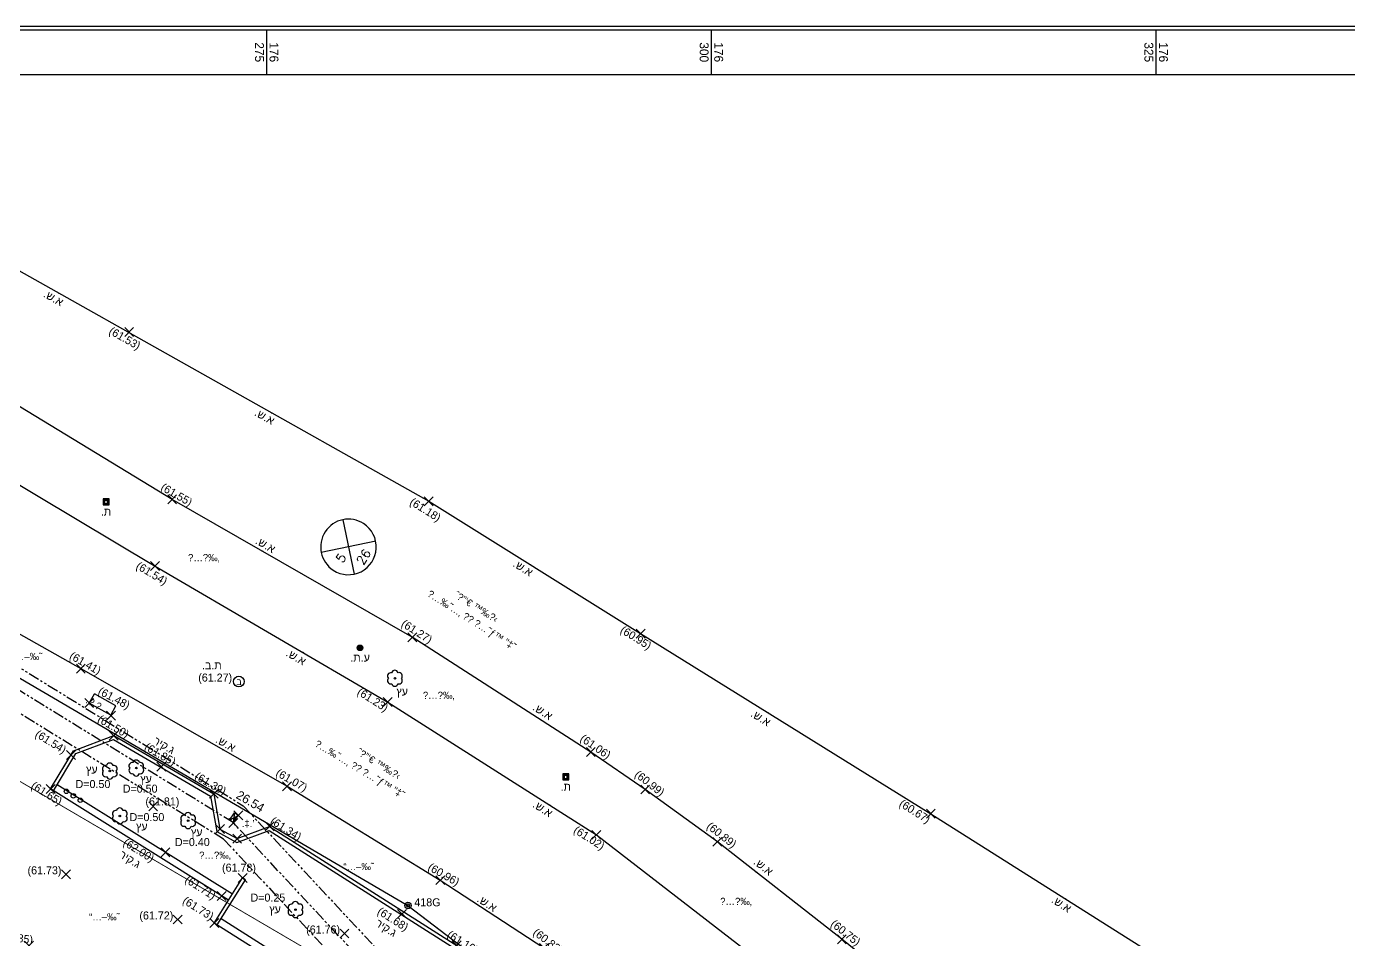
# Model space of a CAD drawing. Header units: metres. Extents: x 176192 to 176408, y 626109 to 626260.
# Drawn here: x 176261.5 to 176335.8, y 626208.9 to 626260.2 of the extents above; entities that cross this region are included whole.
import ezdxf
from ezdxf.enums import TextEntityAlignment as Align

# ---------------------------------------------------------------- set-up
doc = ezdxf.new("R2010")
doc.units = ezdxf.units.M
doc.header["$MEASUREMENT"] = 0
doc.header["$PDMODE"] = 3
doc.header["$PDSIZE"] = 0.25
doc.linetypes.add('DASHDOT', pattern=[1, 0.5, -0.25, 0, -0.25])
doc.linetypes.add('PHANTOM2', pattern=[1.25, 0.625, -0.125, 0.125, -0.125, 0.125, -0.125])
for name, color, linetype in [('C1602', 1, 'Continuous'), ('C1609_0', 200, 'Continuous'), ('C1610', 7, 'Continuous'), ('C1611', 213, 'Continuous'), ('M1010', 240, 'DASHDOT'), ('M1200', 152, 'Continuous'), ('M1211', 4, 'Continuous'), ('M1280', 7, 'Continuous'), ('M1300', 32, 'Continuous'), ('M1502', 7, 'Continuous'), ('M2404', 4, 'Continuous'), ('M2442', 7, 'Continuous'), ('M2605', 3, 'Continuous'), ('M2651', 7, 'Continuous'), ('M2801', 80, 'Continuous'), ('M4001', 1, 'Continuous'), ('M4402', 1, 'Continuous'), ('M4804', 32, 'Continuous'), ('M6011', 15, 'Continuous'), ('M6251', 16, 'Continuous'), ('MRozeta', 210, 'Continuous')]:
    doc.layers.add(name, color=color, linetype=linetype)
doc.styles.add('HANIT_TEXT', font='HEBTXT.shx')
doc.styles.add('HEBTEXT', font='hebtxt.shx')
doc.styles.add('MAVAT_HEBTXT', font='HEBTXT.shx')
doc.styles.add('mvt-nos', font='simplex.shx')
doc.styles.add('TAZAR_HEBTXT', font='HEBTXT.shx')
doc.styles.add('TRHEBTXT', font='HEBTXT.shx')

# ---------------------------------------------------------------- blocks, each defined once
blk = doc.blocks.new('ANOT0')
at = {"style": 'TRHEBTXT', "flags": 8}
blk.add_attdef('TEXT', text='', height=1.6, dxfattribs=at).set_placement((0, -1.155555555555556), align=Align.TOP_CENTER)
blk = doc.blocks.new('M1502_P')
blk.add_point((-2.775557561562891e-17, -5.551115123125783e-17))
at = {"style": 'HANIT_TEXT', "flags": 1}
blk.add_attdef('NAME', text='', height=1.6, dxfattribs=at).set_placement((0, 0.5), align=Align.BOTTOM_CENTER)
at = {"style": 'HANIT_TEXT'}
blk.add_attdef('HEIGHT', text='', height=1.6, dxfattribs=at).set_placement((0, -1), align=Align.TOP_CENTER)
at = {"style": 'HANIT_TEXT', "flags": 1}
blk.add_attdef('MARK', text='', height=1.6, dxfattribs=at).set_placement((8.326672684688675e-18, -3), align=Align.TOP_CENTER)
blk = doc.blocks.new('M4804_E')
blk.add_circle((0, 0), 1.199999999999979)
at = {"style": 'HANIT_TEXT'}
blk.add_text('ב', height=1.504799999999976, dxfattribs=at).set_placement((0.0544469472561104, -0.0213799219574184), align=Align.MIDDLE_CENTER)
blk.add_attdef('NAME', text='', height=1.8, dxfattribs=at).set_placement((0, 1.221316287810591), align=Align.BOTTOM_CENTER)
blk.add_attdef('IL', text='', height=1.8, dxfattribs=at).set_placement((-2.073656276635809, 0), align=Align.MIDDLE_RIGHT)
blk.add_attdef('TL', text='', height=1.8, dxfattribs=at).set_placement((1.514272352739624, 0), align=Align.MIDDLE_LEFT)
for tag, p in [('HEIGHT', (0, -1.970125172026574)), ('MARK', (0, -4.452947932096464))]:
    blk.add_attdef(tag, text='', height=1.8, dxfattribs=at).set_placement(p, align=Align.TOP_CENTER)
at = {"style": 'HANIT_TEXT', "flags": 1}
blk.add_attdef('OWNER', text='', height=1.8, dxfattribs=at).set_placement((0, -7.177182061452282), align=Align.TOP_CENTER)
blk = doc.blocks.new('M4402_E')
for radius in [0.6300000000000001, 0.5670000000000001, 0.5040000000000001, 0.4410000000000001, 0.3780000000000001, 0.3150000000000001, 0.2520000000000001, 0.1890000000000001]:
    blk.add_circle((-2.44804176929847e-16, 0), radius)
at = {"style": 'HANIT_TEXT'}
for tag, p in [('NAME', (0, 3.111599499809576)), ('HEIGHT', (0, -1.254518065126604))]:
    blk.add_attdef(tag, text='', height=1.8, dxfattribs=at).set_placement(p, align=Align.TOP_CENTER)
blk.add_attdef('DESC', text='', height=1.8, dxfattribs=at).set_placement((-1.8, -3.954518065126604), align=Align.TOP_RIGHT)
blk.add_attdef('MARK', text='', height=1.8, dxfattribs=at).set_placement((0, -3.954518065126604), align=Align.TOP_LEFT)
at = {"style": 'HANIT_TEXT', "flags": 1}
for tag, p in [('OWNER', (0, -6.654518065126604)), ('TYPE', (0, -9.354518065126603))]:
    blk.add_attdef(tag, text='', height=1.8, dxfattribs=at).set_placement(p, align=Align.TOP_CENTER)
blk = doc.blocks.new('M2801_E')
blk.add_circle((0, 0), 0.18)
for centre, radius, start, end in [((-0.908400055366576, 0.4898719315080573), 0.7681296939262516, 79.54761837247814, 220.6675563124885), ((-0.02490629112841987, 1.023237094357852), 0.7765551515843178, 16.98879129546442, 163.3872628845781), ((0.8945128815178948, 0.5147910043398497), 0.7562877789456532, 316.9829692292465, 103.5155447429455), ((-0.9016674022131526, -0.5039356730002496), 0.7685272726869952, 140.0737804152174, 283.8450245085148), ((-0.01800443717025644, -1.07976892373101), 0.7201974676270175, 193.6832475217829, 346.6724027810849), ((0.8979218512788606, -0.5207412855705379), 0.7562877789456532, 253.4740916182951, 43.39426453812528)]:
    blk.add_arc(centre, radius, start, end)
at = {"style": 'HANIT_TEXT'}
blk.add_attdef('NAME', text='', height=1.8, dxfattribs=at).set_placement((0, 1.8), align=Align.BOTTOM_CENTER)
at = {"style": 'HANIT_TEXT', "flags": 1}
for tag, p in [('HEIGHT', (0, -2.658404208968581)), ('DIAMETER', (0, -8.05840420896858)), ('TYPE', (0, -10.75840420896858))]:
    blk.add_attdef(tag, text='', height=1.8, dxfattribs=at).set_placement(p, align=Align.TOP_CENTER)
at = {"style": 'HANIT_TEXT'}
blk.add_attdef('MARK', text='', height=1.8, dxfattribs=at).set_placement((0, -5.358404208968581), align=Align.TOP_CENTER)
blk = doc.blocks.new('C1611')
blk.add_circle((0, 0), 0.5)
at = {"style": 'TAZAR_HEBTXT'}
blk.add_attdef('POINT_NAME', text='', height=1.5, dxfattribs=at).set_placement((0, 1.3), align=Align.BOTTOM_CENTER)
blk.add_attdef('MARK_DESC', text='', height=1.5, dxfattribs=at).set_placement((2, 0), align=Align.MIDDLE_LEFT)
at = {"style": 'TAZAR_HEBTXT', "flags": 1}
for tag, p in [('UID', (0, -2.214664973653448)), ('SOURCE', (0, -6.650888682454514)), ('CLASS', (0, -4.446326107360917)), ('TOPO', (0, -8.903470915432848)), ('HEIGHT', (0, -11.05342833332288)), ('LEGAL_X', (0, -13.61388511383178)), ('LEGAL_Y', (0, -16.10592535094847)), ('LEGAL_Z', (0, -18.54657136799454)), ('COMMENT', (0, -21.04790422979837))]:
    blk.add_attdef(tag, text='', height=1.5, dxfattribs=at).set_placement(p, align=Align.MIDDLE)
blk.add_attdef('MARK', text='', height=1.5, dxfattribs=at).set_placement((2, -2.204157296559353), align=Align.MIDDLE_LEFT)
blk = doc.blocks.new('M2651_E')
blk.add_point((0, 0))
at = {"style": 'MAVAT_HEBTXT', "flags": 1}
for tag, p in [('NAME', (0, 3.549482579842037)), ('MARK', (0, -1.706052727511074))]:
    blk.add_attdef(tag, text='', height=1.8, dxfattribs=at).set_placement(p, align=Align.MIDDLE)
at = {"style": 'MAVAT_HEBTXT'}
blk.add_attdef('HEIGHT', text='', height=1.8, dxfattribs=at).set_placement((0, 0.9), align=Align.MIDDLE)
blk = doc.blocks.new('M2404_A')
blk.add_circle((0, 0), 0.05)
at = {"style": 'HANIT_TEXT'}
blk.add_attdef('DESC', text='', height=1.8, dxfattribs=at).set_placement((-1.8, -1.8), align=Align.MIDDLE_RIGHT)
blk.add_attdef('MARK', text='', height=1.8, dxfattribs=at).set_placement((0, -1.8), align=Align.MIDDLE_LEFT)
blk = doc.blocks.new('C1609')
at = {"style": 'TAZAR_HEBTXT'}
blk.add_attdef('RADIUS', text='', height=1.2, dxfattribs=at).set_placement((0.0304924466845504, 3.645530565134798), align=Align.MIDDLE)
at = {"style": 'TAZAR_HEBTXT', "width": 0.75}
blk.add_attdef('CALC_LENGTH', text='', height=1.2, dxfattribs=at).set_placement((0, 1), align=Align.BOTTOM_CENTER)
at = {"style": 'TAZAR_HEBTXT'}
for tag, p in [('LEGAL_LENGTH', (-0.00456995196743315, -1.858160238415806)), ('LINE_NAME', (-0.03894312006154643, -3.858160238415806))]:
    blk.add_attdef(tag, text='', height=1.2, dxfattribs=at).set_placement(p, align=Align.CENTER)
at = {"style": 'TAZAR_HEBTXT', "flags": 1}
for tag, p in [('TOPO', (-0.07440815878188567, -5.858160238415806)), ('COMMENT', (-0.07440815878188567, -7.858160238415806))]:
    blk.add_attdef(tag, text='', height=1.2, dxfattribs=at).set_placement(p, align=Align.CENTER)
blk = doc.blocks.new('C1610')
for radius in [0.72, 0.36]:
    blk.add_circle((0, 0), radius)
at = {"style": 'TAZAR_HEBTXT'}
blk.add_attdef('POINT_NAME', text='', height=1.2, dxfattribs=at).set_placement((0, 2), align=Align.BOTTOM_CENTER)
blk.add_attdef('MARK_DESC', text='', height=1.2, dxfattribs=at).set_placement((2, 0), align=Align.MIDDLE_LEFT)
at = {"style": 'TAZAR_HEBTXT', "flags": 1}
for tag, p in [('UID', (0, -2)), ('SOURCE', (0, -5)), ('CLASS', (0, -3.5)), ('LEGAL_X', (0, -9.5)), ('HEIGHT', (0, -8)), ('TOPO', (0, -6.5)), ('LEGAL_Y', (0, -11)), ('LEGAL_Z', (0, -12.5)), ('COMMENT', (0, -14))]:
    blk.add_attdef(tag, text='', height=1, dxfattribs=at).set_placement(p, align=Align.MIDDLE)
blk.add_attdef('MARK', text='', height=1, dxfattribs=at).set_placement((2, -1.989492322905905), align=Align.MIDDLE_LEFT)
blk = doc.blocks.new('M2442_E')
for points in [[(-0.6750000000000004, -0.675), (0.6749999999999998, -0.675), (0.6749999999999998, 0.675), (-0.6750000000000004, 0.675)], [(-0.6075000000000003, -0.6075), (0.6074999999999998, -0.6075), (0.6074999999999998, 0.6074999999999996), (-0.6075000000000005, 0.6074999999999996)], [(-0.5400000000000003, -0.54), (0.5399999999999997, -0.54), (0.5399999999999997, 0.5399999999999999), (-0.5400000000000007, 0.5399999999999999)], [(-0.4725000000000004, -0.4725000000000001), (0.4724999999999997, -0.4725000000000001), (0.4724999999999997, 0.4725000000000001), (-0.4725000000000009, 0.4725000000000001)], [(-0.4050000000000004, -0.4050000000000001), (0.4049999999999998, -0.4050000000000001), (0.4049999999999998, 0.4049999999999999), (-0.4050000000000005, 0.4049999999999999)], [(-0.3375000000000004, -0.3375000000000001), (0.3374999999999997, -0.3375000000000001), (0.3374999999999997, 0.3374999999999999), (-0.3375000000000007, 0.3374999999999999)]]:
    blk.add_lwpolyline(points, close=True)
at = {"style": 'HANIT_TEXT'}
for tag, p in [('NAME', (0, 3.268225622698153)), ('HEIGHT', (0, -1.453731309803601))]:
    blk.add_attdef(tag, text='', height=1.8, dxfattribs=at).set_placement(p, align=Align.TOP_CENTER)
blk.add_attdef('DESC', text='', height=1.8, dxfattribs=at).set_placement((-1.800000000000001, -4.153731309803601), align=Align.TOP_RIGHT)
blk.add_attdef('MARK', text='', height=1.8, dxfattribs=at).set_placement((0, -4.153731309803601), align=Align.TOP_LEFT)
blk = doc.blocks.new('ROZETA')
blk.add_lwpolyline([(6.25, 0, 1), (-6.25, 0, 1)], format="xyb", close=True)
for points in [[(4.419417382416214, -4.419417382415759), (-4.419417382416214, 4.419417382415759)], [(4.419417382415759, 4.419417382416214), (-4.419417382415759, -4.419417382416214)]]:
    blk.add_lwpolyline(points)
at = {"style": 'mvt-nos'}
blk.add_attdef('ROADNO', text='', height=2, dxfattribs=at).set_placement((-0.01005780994773886, 4.016267897750367), align=Align.MIDDLE)
blk.add_attdef('KBL', text='', height=2, dxfattribs=at).set_placement((-2.129332984076882, 0.04277380483199522), align=Align.MIDDLE_RIGHT)
blk.add_attdef('KBR', text='', height=2, dxfattribs=at).set_placement((1.905997075005871, 0.04277380483199522), align=Align.MIDDLE_LEFT)
blk.add_attdef('WIDTH', text='', height=2, dxfattribs=at).set_placement((-0.01005780994819361, -5.061858526265496), align=Align.CENTER)

msp = doc.modelspace()

# ---------------------------------------------------------------- linework, layer by layer
msp.add_line((176195.0218960234, 626257.5060148706), (176335.3709185482, 626257.5060148706))
at = {"layer": 'C1602'}
for p, q in [((176260.062, 626224.177), (176282.932, 626210.787)), ((176282.932, 626210.787), (176294.612, 626201.874))]:
    msp.add_line(p, q, dxfattribs=at)
at = {"layer": 'M1010', "const_width": 0.05}
msp.add_lwpolyline([(176279.4311522161, 626207.0427454835), (176239.7515788527, 626158.9359609708), (176225.5684916888, 626167.2673701562), (176252.4128257777, 626212.9661855383), (176236.8924733837, 626222.0831291911), (176241.0660968093, 626229.1881535052), (176257.5357269989, 626219.8621483544), (176279.4311522161, 626207.0427454835)], close=True, dxfattribs=at)
at = {"layer": 'M1200'}
msp.add_lwpolyline([(176220.0935370118, 626165.8443904361), (176246.9378711006, 626211.5432058182), (176231.4175187067, 626220.6601494709), (176240.1177579198, 626235.4711194233), (176260.062, 626224.177), (176282.932, 626210.787), (176294.612, 626201.874), (176250.272, 626148.1170000001)], close=True, dxfattribs=at)
at = {"layer": 'M1280'}
for p, q in [((176192.5218960234, 626260.0060148706), (176367.6073695189, 626260.0060148706)), ((176275, 626257.5060148706), (176275, 626260.0060148706)), ((176300, 626257.5060148706), (176300, 626260.0060148706)), ((176325, 626257.5060148706), (176325, 626260.0060148706)), ((176195.0218960234, 626257.5060148706), (176365.1073695189, 626257.5060148706)), ((176195.0218960234, 626257.5060148706), (176365.1073695189, 626257.5060148706))]:
    msp.add_line(p, q, dxfattribs=at)
at = {"layer": 'M1300'}
msp.add_lwpolyline([(176192.3218960234, 626108.7975540042), (176407.8073695189, 626108.7975540042), (176407.8073695189, 626260.2060148705), (176192.3218960234, 626260.2060148705)], close=True, dxfattribs=at)
at = {"layer": 'M2404'}
for p, q in [((176256.8604263686, 626248.8315899253), (176284.0986274109, 626233.5142336267)), ((176269.6786620116, 626233.620053678), (176255.2682487048, 626242.3597841272)), ((176238.3502221085, 626238.9128179121), (176264.5423499838, 626224.1082295231)), ((176255.2789662249, 626237.9035990846), (176268.7159548386, 626229.8693077657)), ((176283.1751591059, 626225.867469194), (176269.6786620116, 626233.620053678)), ((176284.0986274109, 626233.5142336267), (176296.0125719525, 626226.0739429428)), ((176268.7159548386, 626229.8693077657), (176281.7919181054, 626222.2265016942)), ((176293.2149270743, 626219.4141243914), (176283.1751591059, 626225.867469194)), ((176296.0125719525, 626226.0739429428), (176312.325883264, 626215.9471727739)), ((176264.5423499838, 626224.1082295231), (176276.1328776705, 626217.4895236113)), ((176281.7919181054, 626222.2265016942), (176293.5277914185, 626214.7599310239)), ((176296.2652681515, 626217.3068941445), (176293.2149270743, 626219.4141243914)), ((176276.1328776705, 626217.4895236113), (176284.7459128375, 626212.2104588068)), ((176300.3277996038, 626214.3685377674), (176296.2652681515, 626217.3068941445)), ((176312.325883264, 626215.9471727739), (176329.2910139012, 626205.2393418796)), ((176293.5277914185, 626214.7599310239), (176306.3141909154, 626204.901103106)), ((176307.3224608739, 626208.8910644708), (176300.3277996038, 626214.3685377674)), ((176284.7459128375, 626212.2104588068), (176290.5746052587, 626208.4006235533)), ((176310.2792349345, 626206.5274259293), (176307.3224608739, 626208.8910644708))]:
    msp.add_line(p, q, dxfattribs=at)
at = {"layer": 'M2605'}
for p, q in [((176264.1333834794, 626219.4900211537), (176266.3926339695, 626220.3379710211)), ((176266.379821125, 626220.3562967139), (176266.3926339695, 626220.3379710211)), ((176266.3926339695, 626220.3379710211), (176272.0208522811, 626217.0646151535)), ((176264.2690121754, 626219.3273029726), (176266.3740920512, 626220.1173889809)), ((176266.3740920512, 626220.1173889809), (176271.8396881859, 626216.9386137119)), ((176262.8426596085, 626217.3375240483), (176264.1333834794, 626219.4900211537)), ((176263.0141854121, 626217.234670275), (176264.2690121754, 626219.3273029726)), ((176273.0619095886, 626211.4253348627), (176263.2180530522, 626217.5746535317)), ((176272.8499866365, 626211.0860876632), (176262.8426596085, 626217.3375240483)), ((176271.8396881859, 626216.9386137119), (176272.1830833499, 626214.9547300687)), ((176272.0208522811, 626217.0646151535), (176272.3637763585, 626215.0834531013)), ((176273.3321667566, 626214.5491123515), (176275.15194753, 626215.2321188938)), ((176275.15194753, 626215.2321188938), (176293.9896433366, 626203.2742881248)), ((176272.1830833499, 626214.9547300687), (176273.3161994034, 626214.3294966063)), ((176272.3637763585, 626215.0834531013), (176273.3321667566, 626214.5491123515)), ((176273.3161994034, 626214.3294966063), (176275.1289109191, 626215.0098498897)), ((176275.1289109191, 626215.0098498897), (176293.7136052371, 626203.212619919)), ((176272.0417357496, 626209.7998189498), (176273.6379608952, 626212.3400876924)), ((176272.2110785322, 626209.6934092604), (176273.8073036778, 626212.233678003)), ((176273.8073036778, 626212.233678003), (176273.6379608952, 626212.3400876923)), ((176280.9570574511, 626204.6492126281), (176272.4237150947, 626210.0318038878)), ((176280.6909437489, 626204.3441429161), (176272.0417357496, 626209.7998189498))]:
    msp.add_line(p, q, dxfattribs=at)
at = {"layer": 'M4001'}
for p, q in [((176265.0109610608, 626222.1658331531), (176265.304581889, 626222.6890795665)), ((176266.5168948859, 626222.008787572), (176265.304581889, 626222.6890795665)), ((176266.2232740576, 626221.4855411586), (176265.0109610608, 626222.1658331531)), ((176266.2232740576, 626221.4855411586), (176266.5168948858, 626222.0087875719))]:
    msp.add_line(p, q, dxfattribs=at)
at = {"layer": 'M6011', "linetype": 'PHANTOM2'}
for p, q in [((176248.8728253186, 626231.7220654004), (176273.6658576526, 626216.3976388962)), ((176273.1088112124, 626215.4461141916), (176248.1484061981, 626230.8772477055)), ((176272.5686304658, 626214.5172951773), (176247.5856666236, 626229.9345134284)), ((176273.6658576526, 626216.3976388962), (176305.5208952035, 626182.262702502)), ((176304.6048837791, 626181.6578079689), (176273.1088112124, 626215.4461141916)), ((176272.5686304658, 626214.5172951773), (176303.7198760686, 626181.0733869544))]:
    msp.add_line(p, q, dxfattribs=at)
at = {"layer": 'M6251'}
for p, q in [((176272.9039437372, 626215.5893947473), (176273.187740529, 626215.995177178)), ((176273.187740529, 626215.9951771778), (176273.1088112124, 626215.4461141916)), ((176273.3926080041, 626215.8518966222), (176273.187740529, 626215.9951771778)), ((176272.9039437372, 626215.5893947473), (176273.3926080041, 626215.8518966222)), ((176273.1088112124, 626215.4461141916), (176272.9039437372, 626215.5893947473)), ((176273.1088112124, 626215.4461141916), (176273.3926080041, 626215.8518966222))]:
    msp.add_line(p, q, dxfattribs=at)

# ---------------------------------------------------------------- block references
at = {"layer": 'C1609_0'}
ref = msp.add_blockref('C1609', (176271.497, 626217.4820000001), dxfattribs=dict(at, xscale=0.25, yscale=0.25, zscale=0.25, rotation=329.6517452495224))
ref.add_attrib('LEGAL_LENGTH', '26.54', dxfattribs={"layer": '0', "height": 0.5, "rotation": 329.6517452501641, "style": 'TAZAR_HEBTXT'}).set_placement((176273.9490773608, 626216.4264875574), align=Align.CENTER)
at = {"layer": 'C1610'}
ref = msp.add_blockref('C1610', (176282.932, 626210.787), dxfattribs=dict(at, xscale=0.25, yscale=0.25, zscale=0.25))
ref.add_attrib('POINT_NAME', '418G', dxfattribs={"layer": '0', "height": 0.4500000000000001, "style": 'TAZAR_HEBTXT'}).set_placement((176284.0277519232, 626210.6069803841), align=Align.BOTTOM_CENTER)
at = {"layer": 'C1611', "xscale": 0.25, "yscale": 0.25, "zscale": 0.25}
for p in [(176263.7314043458, 626217.2058699867, -37.11), (176264.1229139327, 626216.9502917335, -37.09), (176264.5129635204, 626216.7046063268, -37.07)]:
    msp.add_blockref('C1611', p, dxfattribs=at)
at = {"layer": 'M1502'}
ref = msp.add_blockref('M1502_P', (176267.2592324523, 626243.0276230032, 61.53), dxfattribs=dict(at, xscale=0.25, yscale=0.25, zscale=0.25))
ref.add_attrib('HEIGHT', '(61.53)', dxfattribs={"layer": '0', "height": 0.4500000000000001, "rotation": 330.4012414939336, "style": 'HANIT_TEXT'}).set_placement((176267.7324964671, 626242.0129522937), align=Align.RIGHT)
ref = msp.add_blockref('M1502_P', (176269.6786620116, 626233.6200536779, 61.55), dxfattribs=dict(at, xscale=0.25, yscale=0.25, zscale=0.25))
ref.add_attrib('HEIGHT', '(61.55)', dxfattribs={"layer": '0', "height": 0.4500000000000001, "rotation": 330.1263130339066, "style": 'HANIT_TEXT'}).set_placement((176269.9002164926, 626233.8391708774), align=Align.MIDDLE)
ref = msp.add_blockref('M1502_P', (176284.0986274108, 626233.5142336267, 61.18), dxfattribs=dict(at, xscale=0.25, yscale=0.25, zscale=0.25))
ref.add_attrib('HEIGHT', '(61.18)', dxfattribs={"layer": '0', "height": 0.4500000000000001, "rotation": 328.015110338365, "style": 'HANIT_TEXT'}).set_placement((176284.6011971876, 626232.3470696298), align=Align.RIGHT)
ref = msp.add_blockref('M1502_P', (176268.7159548386, 626229.8693077657, 61.54), dxfattribs=dict(at, xscale=0.25, yscale=0.25, zscale=0.25))
ref.add_attrib('HEIGHT', '(61.54)', dxfattribs={"layer": '0', "height": 0.4500000000000001, "rotation": 329.1238048214834, "style": 'HANIT_TEXT'}).set_placement((176269.2354372532, 626228.7781854409), align=Align.RIGHT)
ref = msp.add_blockref('M1502_P', (176283.1751591059, 626225.867469194, 61.27), dxfattribs=dict(at, xscale=0.25, yscale=0.25, zscale=0.25))
ref.add_attrib('HEIGHT', '(61.27)', dxfattribs={"layer": '0', "height": 0.4500000000000001, "rotation": 327.2679709889321, "style": 'HANIT_TEXT'}).set_placement((176283.4027923897, 626226.1445217775), align=Align.MIDDLE)
ref = msp.add_blockref('M1502_P', (176296.0125719525, 626226.0739429429, 60.95), dxfattribs=dict(at, xscale=0.25, yscale=0.25, zscale=0.25))
ref.add_attrib('HEIGHT', '(60.95)', dxfattribs={"layer": '0', "height": 0.4500000000000001, "rotation": 328.1693421766428, "style": 'HANIT_TEXT'}).set_placement((176295.7186053577, 626225.7988019637), align=Align.MIDDLE)
ref = msp.add_blockref('M1502_P', (176264.5423499838, 626224.1082295231, 61.41), dxfattribs=dict(at, xscale=0.25, yscale=0.25, zscale=0.25))
ref.add_attrib('HEIGHT', '(61.41)', dxfattribs={"layer": '0', "height": 0.4500000000000001, "rotation": 330.2717147216574, "style": 'HANIT_TEXT'}).set_placement((176264.7691132381, 626224.3644752511), align=Align.MIDDLE)
ref = msp.add_blockref('M1502_P', (176266.2375469013, 626221.4573226196, 61.48), dxfattribs=dict(at, xscale=0.25, yscale=0.25, zscale=0.25))
ref.add_attrib('HEIGHT', '(61.48)', dxfattribs={"layer": '0', "height": 0.4500000000000001, "rotation": 332.0745453396891, "style": 'HANIT_TEXT'}).set_placement((176267.1500818837, 626221.8048042443), align=Align.RIGHT)
ref = msp.add_blockref('M1502_P', (176281.7919181054, 626222.2265016943, 61.23), dxfattribs=dict(at, xscale=0.25, yscale=0.25, zscale=0.25))
ref.add_attrib('HEIGHT', '(61.23)', dxfattribs={"layer": '0', "height": 0.4500000000000001, "rotation": 327.5347583563177, "style": 'HANIT_TEXT'}).set_placement((176281.6420265516, 626221.6591987864), align=Align.RIGHT)
at = {"layer": 'M1502', "xscale": 0.25, "yscale": 0.25, "zscale": 0.25}
for p in [(176265.0109610608, 626222.1658331531, 61.51), (176273.3926080041, 626215.8518966222, -37.76), (176272.3637763585, 626215.0834531013, 61.39), (176273.1117312108, 626215.4263284996, -37.7), (176273.3321667566, 626214.5491123515, 61.38)]:
    msp.add_blockref('M1502_P', p, dxfattribs=at)
at = {"layer": 'M1502'}
ref = msp.add_blockref('M1502_P', (176266.3926339695, 626220.3379710212, 61.5), dxfattribs=dict(at, xscale=0.25, yscale=0.25, zscale=0.25))
ref.add_attrib('HEIGHT', '(61.50)', dxfattribs={"layer": '0', "height": 0.4500000000000001, "rotation": 329.8178382901625, "style": 'HANIT_TEXT'}).set_placement((176266.3452778832, 626220.806007251), align=Align.MIDDLE)
ref = msp.add_blockref('M1502_P', (176263.9864310269, 626219.2449534552, 61.54), dxfattribs=dict(at, xscale=0.25, yscale=0.25, zscale=0.25))
ref.add_attrib('HEIGHT', '(61.54)', dxfattribs={"layer": '0', "height": 0.4500000000000001, "rotation": 328.0075587870808, "style": 'HANIT_TEXT'}).set_placement((176262.8245105553, 626219.9459970916), align=Align.MIDDLE)
ref = msp.add_blockref('M1502_P', (176293.2149270744, 626219.4141243913, 61.06), dxfattribs=dict(at, xscale=0.25, yscale=0.25, zscale=0.25))
ref.add_attrib('HEIGHT', '(61.06)', dxfattribs={"layer": '0', "height": 0.4500000000000001, "rotation": 325.3625888880364, "style": 'HANIT_TEXT'}).set_placement((176293.4443427223, 626219.6745308775), align=Align.MIDDLE)
ref = msp.add_blockref('M1502_P', (176272.0208522811, 626217.0646151535, 61.39), dxfattribs=dict(at, xscale=0.25, yscale=0.25, zscale=0.25))
ref.add_attrib('HEIGHT', '(61.39)', dxfattribs={"layer": '0', "height": 0.4500000000000001, "rotation": 329.8178382901625, "style": 'HANIT_TEXT'}).set_placement((176271.8058255252, 626217.5935279062), align=Align.MIDDLE)
ref = msp.add_blockref('M1502_P', (176276.1328776705, 626217.4895236113, 61.07), dxfattribs=dict(at, xscale=0.25, yscale=0.25, zscale=0.25))
ref.add_attrib('HEIGHT', '(61.07)', dxfattribs={"layer": '0', "height": 0.4500000000000001, "rotation": 330.2717147216574, "style": 'HANIT_TEXT'}).set_placement((176276.366971618, 626217.7860267527), align=Align.MIDDLE)
ref = msp.add_blockref('M1502_P', (176296.2652681514, 626217.3068941445, 60.99), dxfattribs=dict(at, xscale=0.25, yscale=0.25, zscale=0.25))
ref.add_attrib('HEIGHT', '(60.99)', dxfattribs={"layer": '0', "height": 0.4500000000000001, "rotation": 321.9357375015344, "style": 'HANIT_TEXT'}).set_placement((176296.4856744031, 626217.6203113156), align=Align.MIDDLE)
ref = msp.add_blockref('M1502_P', (176262.8426596085, 626217.3375240483, 61.65), dxfattribs=dict(at, xscale=0.25, yscale=0.25, zscale=0.25))
ref.add_attrib('HEIGHT', '(61.65)', dxfattribs={"layer": '0', "height": 0.4500000000000001, "rotation": 328.0075587870808, "style": 'HANIT_TEXT'}).set_placement((176262.5920202606, 626217.0430814682), align=Align.MIDDLE)
ref = msp.add_blockref('M1502_P', (176268.6073418538, 626216.3586784976, 61.81), dxfattribs=dict(at, xscale=0.25, yscale=0.25, zscale=0.25))
ref.add_attrib('HEIGHT', '(61.81)', dxfattribs={"layer": '0', "height": 0.4500000000000001, "style": 'HANIT_TEXT'}).set_placement((176270.0808809639, 626216.4111558698), align=Align.RIGHT)
ref = msp.add_blockref('M1502_P', (176312.325883264, 626215.947172774, 60.67), dxfattribs=dict(at, xscale=0.25, yscale=0.25, zscale=0.25))
ref.add_attrib('HEIGHT', '(60.67)', dxfattribs={"layer": '0', "height": 0.4500000000000001, "rotation": 327.7412306637195, "style": 'HANIT_TEXT'}).set_placement((176312.114471729, 626215.3845075371), align=Align.RIGHT)
ref = msp.add_blockref('M1502_P', (176275.15194753, 626215.2321188938, 61.34), dxfattribs=dict(at, xscale=0.25, yscale=0.25, zscale=0.25))
ref.add_attrib('HEIGHT', '(61.34)', dxfattribs={"layer": '0', "height": 0.4500000000000001, "rotation": 327.5933536236162, "style": 'HANIT_TEXT'}).set_placement((176276.7586469894, 626214.4043413919), align=Align.RIGHT)
ref = msp.add_blockref('M1502_P', (176293.5277914185, 626214.7599310239, 61.02), dxfattribs=dict(at, xscale=0.25, yscale=0.25, zscale=0.25))
ref.add_attrib('HEIGHT', '(61.02)', dxfattribs={"layer": '0', "height": 0.4500000000000001, "rotation": 327.5347583563175, "style": 'HANIT_TEXT'}).set_placement((176293.0908003666, 626214.5413433438), align=Align.MIDDLE)
ref = msp.add_blockref('M1502_P', (176300.3277996038, 626214.3685377676, 60.89), dxfattribs=dict(at, xscale=0.25, yscale=0.25, zscale=0.25))
ref.add_attrib('HEIGHT', '(60.89)', dxfattribs={"layer": '0', "height": 0.4500000000000001, "rotation": 321.9357375015344, "style": 'HANIT_TEXT'}).set_placement((176300.5341087324, 626214.7114051026), align=Align.MIDDLE)
ref = msp.add_blockref('M1502_P', (176263.7020719287, 626212.541608029, 61.73), dxfattribs=dict(at, xscale=0.25, yscale=0.25, zscale=0.25))
ref.add_attrib('HEIGHT', '(61.73)', dxfattribs={"layer": '0', "height": 0.4500000000000001, "style": 'HANIT_TEXT'}).set_placement((176263.4520719287, 626212.541608029), align=Align.RIGHT)
ref = msp.add_blockref('M1502_P', (176273.6379608952, 626212.3400876924, 61.78), dxfattribs=dict(at, xscale=0.25, yscale=0.25, zscale=0.25))
ref.add_attrib('HEIGHT', '(61.78)', dxfattribs={"layer": '0', "height": 0.4500000000000001, "style": 'HANIT_TEXT'}).set_placement((176274.3853664991, 626212.6893924715), align=Align.RIGHT)
ref = msp.add_blockref('M1502_P', (176284.7459128375, 626212.210458807, 60.96), dxfattribs=dict(at, xscale=0.25, yscale=0.25, zscale=0.25))
ref.add_attrib('HEIGHT', '(60.96)', dxfattribs={"layer": '0', "height": 0.4500000000000001, "rotation": 330.2717147216574, "style": 'HANIT_TEXT'}).set_placement((176284.9188169379, 626212.4875321711), align=Align.MIDDLE)
ref = msp.add_blockref('M1502_P', (176272.4631780045, 626211.327721573, 61.71), dxfattribs=dict(at, xscale=0.25, yscale=0.25, zscale=0.25))
ref.add_attrib('HEIGHT', '(61.71)', dxfattribs={"layer": '0', "height": 0.4500000000000001, "rotation": 327.3051955645612, "style": 'HANIT_TEXT'}).set_placement((176271.9489684016, 626211.099590331), align=Align.RIGHT)
ref = msp.add_blockref('M1502_P', (176272.0417357495, 626209.7998189498, 61.73), dxfattribs=dict(at, xscale=0.25, yscale=0.25, zscale=0.25))
ref.add_attrib('HEIGHT', '(61.73)', dxfattribs={"layer": '0', "height": 0.4500000000000001, "rotation": 327.8560351012504, "style": 'HANIT_TEXT'}).set_placement((176271.8300572713, 626209.9328310615), align=Align.RIGHT)
ref = msp.add_blockref('M1502_P', (176269.9901665851, 626210.0024614024, 61.72), dxfattribs=dict(at, xscale=0.25, yscale=0.25, zscale=0.25))
ref.add_attrib('HEIGHT', '(61.72)', dxfattribs={"layer": '0', "height": 0.4500000000000001, "style": 'HANIT_TEXT'}).set_placement((176269.7401665851, 626210.0024614024), align=Align.RIGHT)
ref = msp.add_blockref('M1502_P', (176307.3224608739, 626208.8910644708, 60.75), dxfattribs=dict(at, xscale=0.25, yscale=0.25, zscale=0.25))
ref.add_attrib('HEIGHT', '(60.75)', dxfattribs={"layer": '0', "height": 0.4500000000000001, "rotation": 321.361238286045, "style": 'HANIT_TEXT'}).set_placement((176307.5025507387, 626209.2160930531), align=Align.MIDDLE)
ref = msp.add_blockref('M1502_P', (176261.6261803027, 626208.5254937431, 61.85), dxfattribs=dict(at, xscale=0.25, yscale=0.25, zscale=0.25))
ref.add_attrib('HEIGHT', '(61.85)', dxfattribs={"layer": '0', "height": 0.4500000000000001, "rotation": 352.9564911454509, "style": 'HANIT_TEXT'}).set_placement((176261.82368181, 626208.6302933216), align=Align.RIGHT)
ref = msp.add_blockref('M1502_P', (176279.3659133689, 626209.2128588139, 61.76), dxfattribs=dict(at, xscale=0.25, yscale=0.25, zscale=0.25))
ref.add_attrib('HEIGHT', '(61.76)', dxfattribs={"layer": '0', "height": 0.4500000000000001, "style": 'HANIT_TEXT'}).set_placement((176279.1159133688, 626209.2128588139), align=Align.RIGHT)
ref = msp.add_blockref('M1502_P', (176285.669340701, 626208.5561215234, 61.1), dxfattribs=dict(at, xscale=0.25, yscale=0.25, zscale=0.25))
ref.add_attrib('HEIGHT', '(61.10)', dxfattribs={"layer": '0', "height": 0.4500000000000001, "rotation": 329.0488814657772, "style": 'HANIT_TEXT'}).set_placement((176286.7164706877, 626208.040094272), align=Align.RIGHT)
ref = msp.add_blockref('M1502_P', (176290.5746052587, 626208.4006235533, 60.83), dxfattribs=dict(at, xscale=0.25, yscale=0.25, zscale=0.25))
ref.add_attrib('HEIGHT', '(60.83)', dxfattribs={"layer": '0', "height": 0.4500000000000001, "rotation": 322.4528001471734, "style": 'HANIT_TEXT'}).set_placement((176290.7771842766, 626208.7413685526), align=Align.MIDDLE)
at = {"layer": 'M2404'}
ref = msp.add_blockref('M2404_A', (176263.3230457625, 626245.1973468369), dxfattribs=dict(at, xscale=0.25, yscale=0.25, zscale=0.25, rotation=330.6488491397017))
ref.add_attrib('MARK', '.ש.א', dxfattribs={"layer": '0', "height": 0.4500000000000001, "rotation": 330.6488491397017, "style": 'HANIT_TEXT'}).set_placement((176262.8292654312, 626244.6271369809), align=Align.BOTTOM_CENTER)
ref = msp.add_blockref('M2404_A', (176275.2901277753, 626238.4676785023), dxfattribs=dict(at, xscale=0.25, yscale=0.25, zscale=0.25, rotation=330.6488491397017))
ref.add_attrib('MARK', '.ש.א', dxfattribs={"layer": '0', "height": 0.4500000000000001, "rotation": 330.6488491397017, "style": 'HANIT_TEXT'}).set_placement((176274.6973469109, 626237.9593831782), align=Align.BOTTOM_CENTER)
ref = msp.add_blockref('M2404_A', (176274.7391948132, 626230.713209939), dxfattribs=dict(at, xscale=0.25, yscale=0.25, zscale=0.25, rotation=330.1263130339066))
ref.add_attrib('MARK', '.ש.א', dxfattribs={"layer": '0', "height": 0.4500000000000001, "rotation": 330.1263130339066, "style": 'HANIT_TEXT'}).set_placement((176274.7423425317, 626230.7543595762), align=Align.BOTTOM_CENTER)
ref = msp.add_blockref('M2404_A', (176289.7959283937, 626229.9562537085), dxfattribs=dict(at, xscale=0.25, yscale=0.25, zscale=0.25, rotation=328.015110338365))
ref.add_attrib('MARK', '.ש.א', dxfattribs={"layer": '0', "height": 0.4500000000000001, "rotation": 328.015110338365, "style": 'HANIT_TEXT'}).set_placement((176289.2125438412, 626229.4589634563), align=Align.BOTTOM_CENTER)
ref = msp.add_blockref('M2404_A', (176277.0228727592, 626225.0139742484), dxfattribs=dict(at, xscale=0.25, yscale=0.25, zscale=0.25, rotation=329.6940226125707))
ref.add_attrib('MARK', '.ש.א', dxfattribs={"layer": '0', "height": 0.4500000000000001, "rotation": 329.6940226125707, "style": 'HANIT_TEXT'}).set_placement((176276.4597291822, 626224.4447073456), align=Align.BOTTOM_CENTER)
ref = msp.add_blockref('M2404_A', (176290.3866233452, 626221.2320966023), dxfattribs=dict(at, xscale=0.25, yscale=0.25, zscale=0.25, rotation=327.2679709889321))
ref.add_attrib('MARK', '.ש.א', dxfattribs={"layer": '0', "height": 0.4500000000000001, "rotation": 327.2679709889321, "style": 'HANIT_TEXT'}).set_placement((176290.3134566236, 626221.3872474845), align=Align.BOTTOM_CENTER)
ref = msp.add_blockref('M2404_A', (176303.1786398298, 626221.6254823561), dxfattribs=dict(at, xscale=0.25, yscale=0.25, zscale=0.25, rotation=328.1693421766428))
ref.add_attrib('MARK', '.ש.א', dxfattribs={"layer": '0', "height": 0.4500000000000001, "rotation": 328.1693421766428, "style": 'HANIT_TEXT'}).set_placement((176302.5730773144, 626221.0306627222), align=Align.BOTTOM_CENTER)
ref = msp.add_blockref('M2404_A', (176272.5449281292, 626219.5384020992), dxfattribs=dict(at, xscale=0.25, yscale=0.25, zscale=0.25, rotation=330.2717147216574))
ref.add_attrib('MARK', '.ש.א', dxfattribs={"layer": '0', "height": 0.4500000000000001, "rotation": 330.2717147216574, "style": 'HANIT_TEXT'}).set_placement((176272.5062087969, 626219.574929774), align=Align.BOTTOM_CENTER)
ref = msp.add_blockref('M2404_A', (176290.9011910848, 626216.4310207239), dxfattribs=dict(at, xscale=0.25, yscale=0.25, zscale=0.25, rotation=327.5347583563175))
ref.add_attrib('MARK', '.ש.א', dxfattribs={"layer": '0', "height": 0.4500000000000001, "rotation": 327.5347583563175, "style": 'HANIT_TEXT'}).set_placement((176290.3158479536, 626215.9265975709), align=Align.BOTTOM_CENTER)
ref = msp.add_blockref('M2404_A', (176302.5190794607, 626212.6525609047), dxfattribs=dict(at, xscale=0.25, yscale=0.25, zscale=0.25, rotation=321.9357375015344))
ref.add_attrib('MARK', '.ש.א', dxfattribs={"layer": '0', "height": 0.4500000000000001, "rotation": 321.9357375015344, "style": 'HANIT_TEXT'}).set_placement((176302.6921068637, 626212.6921457449), align=Align.BOTTOM_CENTER)
ref = msp.add_blockref('M2404_A', (176287.2285235716, 626210.5877384414), dxfattribs=dict(at, xscale=0.25, yscale=0.25, zscale=0.25, rotation=326.8299787678425))
ref.add_attrib('MARK', '.ש.א', dxfattribs={"layer": '0', "height": 0.4500000000000001, "rotation": 326.8299787678425, "style": 'HANIT_TEXT'}).set_placement((176287.1801680064, 626210.6100948988), align=Align.BOTTOM_CENTER)
ref = msp.add_blockref('M2404_A', (176319.8828136985, 626211.1774875352), dxfattribs=dict(at, xscale=0.25, yscale=0.25, zscale=0.25, rotation=327.7412306637195))
ref.add_attrib('MARK', '.ש.א', dxfattribs={"layer": '0', "height": 0.4500000000000001, "rotation": 327.7412306637195, "style": 'HANIT_TEXT'}).set_placement((176319.4779886046, 626210.564788347), align=Align.BOTTOM_CENTER)
at = {"layer": 'M2442'}
ref = msp.add_blockref('M2442_E', (176265.9599090175, 626233.4755677998, -37.89), dxfattribs=dict(at, xscale=0.25, yscale=0.25, zscale=0.25))
ref.add_attrib('MARK', '.ת', dxfattribs={"layer": '0', "height": 0.4500000000000001, "style": 'HANIT_TEXT'}).set_placement((176265.9599090177, 626233.1505677998), align=Align.TOP_CENTER)
ref = msp.add_blockref('M2442_E', (176291.8043516228, 626218.0131686835, -37.43), dxfattribs=dict(at, xscale=0.25, yscale=0.25, zscale=0.25))
ref.add_attrib('MARK', '.ת', dxfattribs={"layer": '0', "height": 0.4500000000000001, "style": 'HANIT_TEXT'}).set_placement((176291.8043516229, 626217.6881686834), align=Align.TOP_CENTER)
at = {"layer": 'M2651'}
ref = msp.add_blockref('M2651_E', (176269.0665440053, 626218.589627485, 61.85), dxfattribs=dict(at, xscale=0.25, yscale=0.25, zscale=0.25))
ref.add_attrib('MARK', 'ריק.ג', dxfattribs={"layer": '0', "height": 0.4500000000000001, "rotation": 329.8178382901625, "style": 'MAVAT_HEBTXT'}).set_placement((176269.2015554217, 626219.7378230304), align=Align.MIDDLE)
ref.add_attrib('HEIGHT', '(61.85)', dxfattribs={"layer": '0', "height": 0.4500000000000001, "rotation": 329.8178382901625, "style": 'MAVAT_HEBTXT'}).set_placement((176268.9783322699, 626219.2440263615), align=Align.MIDDLE)
ref = msp.add_blockref('M2651_E', (176269.302379878, 626213.7724414349, 62), dxfattribs=dict(at, xscale=0.25, yscale=0.25, zscale=0.25))
ref.add_attrib('MARK', 'ריק.ג', dxfattribs={"layer": '0', "height": 0.4500000000000001, "rotation": 328.0075587865875, "style": 'MAVAT_HEBTXT'}).set_placement((176267.2806935969, 626213.3354531353), align=Align.MIDDLE)
ref.add_attrib('HEIGHT', '(62.00)', dxfattribs={"layer": '0', "height": 0.4500000000000001, "rotation": 328.0075587865875, "style": 'MAVAT_HEBTXT'}).set_placement((176267.7722580344, 626213.8498810349), align=Align.MIDDLE)
ref = msp.add_blockref('M2651_E', (176282.599389676, 626210.3167750111, 61.68), dxfattribs=dict(at, xscale=0.25, yscale=0.25, zscale=0.25))
ref.add_attrib('MARK', 'ריק.ג', dxfattribs={"layer": '0', "height": 0.4500000000000001, "rotation": 327.5933536236162, "style": 'MAVAT_HEBTXT'}).set_placement((176281.6757552776, 626209.4797185817), align=Align.MIDDLE)
ref.add_attrib('HEIGHT', '(61.68)', dxfattribs={"layer": '0', "height": 0.4500000000000001, "rotation": 327.5933536236162, "style": 'MAVAT_HEBTXT'}).set_placement((176282.0599217955, 626209.9775212724), align=Align.MIDDLE)
at = {"layer": 'M2801'}
ref = msp.add_blockref('M2801_E', (176282.2015289618, 626223.5606002462, -38.46), dxfattribs=dict(at, xscale=0.25, yscale=0.25, zscale=0.25))
ref.add_attrib('MARK', 'ץע', dxfattribs={"layer": '0', "height": 0.4500000000000001, "style": 'HANIT_TEXT'}).set_placement((176282.603980567, 626223.0407763422), align=Align.TOP_CENTER)
ref = msp.add_blockref('M2801_E', (176267.6625655735, 626218.5138345895, -37.16), dxfattribs=dict(at, xscale=0.25, yscale=0.25, zscale=0.25))
ref.add_attrib('MARK', 'ץע', dxfattribs={"layer": '0', "height": 0.4500000000000001, "style": 'HANIT_TEXT'}).set_placement((176268.2035021831, 626218.1259669858), align=Align.TOP_CENTER)
ref.add_attrib('DIAMETER', 'D=0.50', dxfattribs={"layer": '0', "height": 0.4500000000000001, "style": 'HANIT_TEXT'}).set_placement((176266.8984052166, 626216.9976281652), align=Align.BOTTOM_LEFT)
ref = msp.add_blockref('M2801_E', (176266.1713386755, 626218.3442989335, -37.18), dxfattribs=dict(at, xscale=0.25, yscale=0.25, zscale=0.25))
ref.add_attrib('MARK', 'ץע', dxfattribs={"layer": '0', "height": 0.4500000000000001, "style": 'HANIT_TEXT'}).set_placement((176265.1576849179, 626218.6472132582), align=Align.TOP_CENTER)
ref.add_attrib('DIAMETER', 'D=0.50', dxfattribs={"layer": '0', "height": 0.4500000000000001, "style": 'HANIT_TEXT'}).set_placement((176264.2442982997, 626217.255380229), align=Align.BOTTOM_LEFT)
ref = msp.add_blockref('M2801_E', (176266.7359825537, 626215.8196846478, -37.04), dxfattribs=dict(at, xscale=0.25, yscale=0.25, zscale=0.25))
ref.add_attrib('MARK', 'ץע', dxfattribs={"layer": '0', "height": 0.4500000000000001, "style": 'HANIT_TEXT'}).set_placement((176267.9645985756, 626215.4529832168), align=Align.TOP_CENTER)
ref.add_attrib('DIAMETER', 'D=0.50', dxfattribs={"layer": '0', "height": 0.4500000000000001, "style": 'HANIT_TEXT'}).set_placement((176267.2778981833, 626215.3984368191), align=Align.BOTTOM_LEFT)
ref = msp.add_blockref('M2801_E', (176270.5754125919, 626215.5574309893, -36.84), dxfattribs=dict(at, xscale=0.25, yscale=0.25, zscale=0.25))
ref.add_attrib('MARK', 'ץע', dxfattribs={"layer": '0', "height": 0.4500000000000001, "style": 'HANIT_TEXT'}).set_placement((176271.0513725269, 626215.1281862222), align=Align.TOP_CENTER)
ref.add_attrib('DIAMETER', 'D=0.40', dxfattribs={"layer": '0', "height": 0.4500000000000001, "style": 'HANIT_TEXT'}).set_placement((176269.8303294638, 626213.9937472955), align=Align.BOTTOM_LEFT)
ref = msp.add_blockref('M2801_E', (176276.6104434592, 626210.5549413661, -37.18), dxfattribs=dict(at, xscale=0.25, yscale=0.25, zscale=0.25))
ref.add_attrib('MARK', 'ץע', dxfattribs={"layer": '0', "height": 0.4500000000000001, "style": 'HANIT_TEXT'}).set_placement((176275.4565369828, 626210.7975509868), align=Align.TOP_CENTER)
ref.add_attrib('DIAMETER', 'D=0.25', dxfattribs={"layer": '0', "height": 0.4500000000000001, "style": 'HANIT_TEXT'}).set_placement((176274.0791976878, 626210.8734106176), align=Align.BOTTOM_LEFT)
at = {"layer": 'M4001', "xscale": 0.25, "yscale": 0.25, "zscale": 0.25, "rotation": 330.7009463963272}
msp.add_blockref('ANOT0', (176265.5074896836, 626222.5752174298, 61.50700000000001), dxfattribs=at).add_auto_attribs({'TEXT': '.\x9a.\x9a'})
at = {"layer": 'M4402'}
ref = msp.add_blockref('M4402_E', (176280.2405581361, 626225.2726438851, -37.39), dxfattribs=dict(at, xscale=0.25, yscale=0.25, zscale=0.25))
ref.add_attrib('MARK', '.ת.ע', dxfattribs={"layer": '0', "height": 0.4500000000000001, "style": 'HANIT_TEXT'}).set_placement((176280.240558136, 626224.947643885), align=Align.TOP_CENTER)
at = {"layer": 'M4804'}
ref = msp.add_blockref('M4804_E', (176273.4242601688, 626223.3771539691, 61.27), dxfattribs=dict(at, xscale=0.25, yscale=0.25, zscale=0.25))
ref.add_attrib('HEIGHT', '(61.27)', dxfattribs={"layer": '0', "height": 0.4500000000000001, "style": 'HANIT_TEXT'}).set_placement((176273.0492601689, 626223.3771539691), align=Align.RIGHT)
ref.add_attrib('MARK', '.ב.ת', dxfattribs={"layer": '0', "height": 0.4500000000000001, "style": 'HANIT_TEXT'}).set_placement((176271.9036904346, 626224.5193935107), align=Align.TOP_CENTER)
at = {"layer": 'M6251', "xscale": 0.25, "yscale": 0.25, "zscale": 0.25}
msp.add_blockref('ANOT0', (176273.9463981199, 626215.8896067245), dxfattribs=at).add_auto_attribs({'TEXT': '.‡.’'})
at = {"layer": 'MRozeta'}
ref = msp.add_blockref('ROZETA', (176279.588096757, 626230.9456887114), dxfattribs=dict(at, xscale=0.25, yscale=0.25, zscale=0.25, rotation=56.90830006207741))
ref.add_attrib('KBL', '5', dxfattribs={"layer": '0', "height": 0.5, "rotation": 56.90830006207741, "style": 'mvt-nos'}).set_placement((176279.2884941815, 626230.5055394963), align=Align.MIDDLE_RIGHT)
ref.add_attrib('WIDTH', '26', dxfattribs={"layer": '0', "height": 0.5, "rotation": 56.90830006207741, "style": 'mvt-nos'}).set_placement((176280.6469274218, 626230.252662969), align=Align.CENTER)

# ---------------------------------------------------------------- texts
at = {"layer": 'M1211', "linetype": 'Continuous', "style": 'TRHEBTXT'}
for s, p in [('\x8f…\x90‰‚', (176271.4593658638, 626230.5442865612)), ('“…–‰˜', (176261.5185681662, 626224.9915561345)), ('\x8f…\x90‰‚', (176284.6635297694, 626222.8052222978)), ('\x8f…\x90‰‚', (176272.0856398952, 626213.8156191115)), ('“…–‰˜', (176280.1651355121, 626213.1806301016)), ('\x8f…\x90‰‚', (176301.377245229, 626211.2207049788)), ('“…–‰˜', (176265.8690155416, 626210.3525342761))]:
    msp.add_text(s, height=0.4000000000000001, dxfattribs=at).set_placement(p, align=Align.TOP_CENTER)
for s, rotation, p in [('\x8f…‰˜…‚ \x8f\x81 \x9a…˜ƒ™ "‡˜', 327.6926866135166, (176286.6264170276, 626227.0046819401, 61.267)), ('ˆ\x8c”‘€ ™‰\x81‹', 328.2417274834062, (176286.8776123841, 626227.7427888631)), ('\x8f…‰˜…‚ \x8f\x81 \x9a…˜ƒ™ "‡˜', 329.0073083461883, (176280.3295043617, 626218.6281651551)), ('ˆ\x8c”‘€ ™‰\x81‹', 328.2417274846138, (176281.3999752782, 626218.9231919717))]:
    msp.add_text(s, height=0.4000000000000001, rotation=rotation, dxfattribs=at).set_placement(p, align=Align.TOP_CENTER)
at = {"layer": 'M1280', "style": 'HEBTEXT'}
for s, p in [('275', (176274.8335, 626258.7560148706)), ('300', (176299.8335, 626258.7560148706)), ('325', (176324.8335, 626258.7560148706))]:
    msp.add_text(s, height=0.5, rotation=270, dxfattribs=at).set_placement(p, align=Align.TOP_CENTER)
for p in [(176275, 626258.7560148706), (176300, 626258.7560148706), (176325, 626258.7560148706)]:
    msp.add_text('176', height=0.5, rotation=270, dxfattribs=at).set_placement(p, align=Align.BOTTOM_CENTER)

doc.saveas('drawing.dxf')
